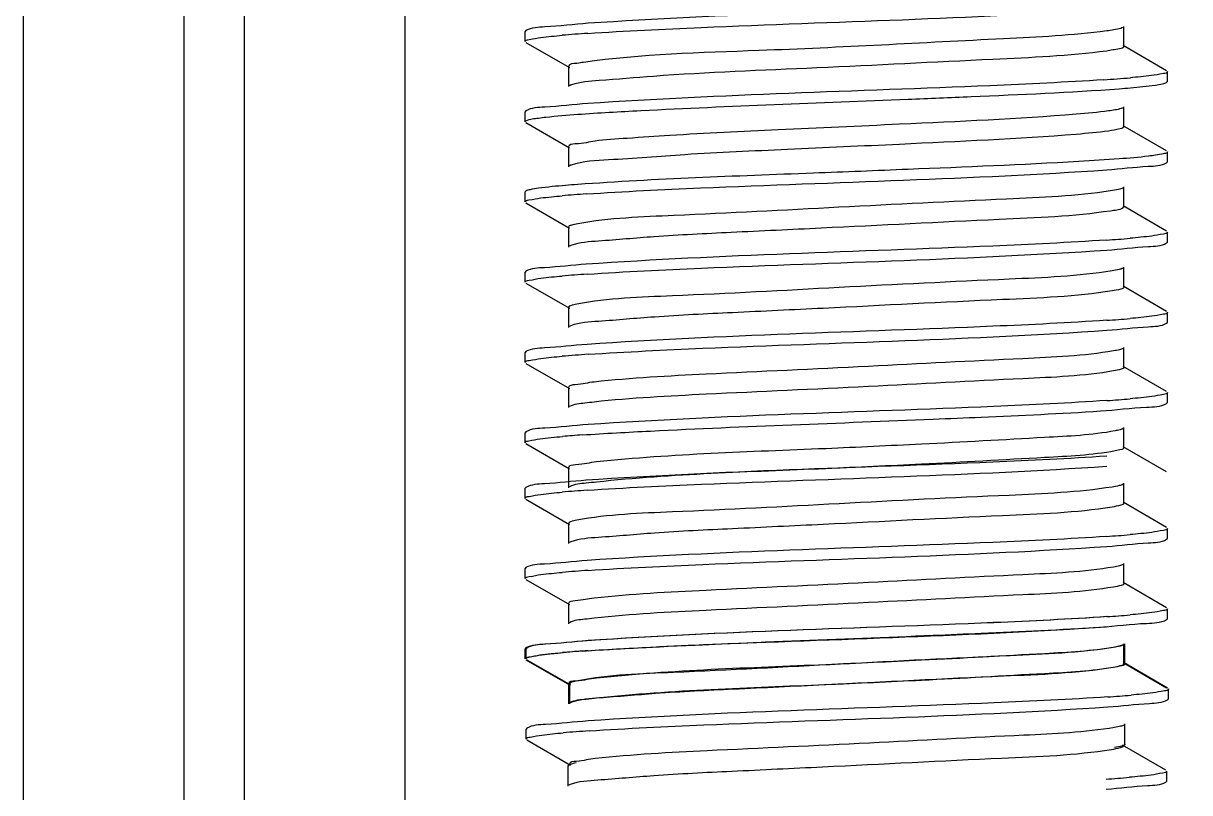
# Model space of a CAD drawing. Extents: x 27938 to 1507990, y 110129 to 923079.
# Drawn here: x 526204 to 526550, y 381216.8 to 381445.1 of the extents above; entities that cross this region are included whole.
import ezdxf

# ---------------------------------------------------------------- set-up
doc = ezdxf.new("R2010")
doc.units = 0
doc.header["$LTSCALE"] = 1000
doc.header["$MEASUREMENT"] = 0
doc.styles.get("Standard").update_dxf_attribs({"font": 'gbenor.shx', "bigfont": 'gbcbig.shx'})
doc.dimstyles.get("Standard").update_dxf_attribs({"dimtxt": 0.18, "dimasz": 0.18, "dimexe": 0.18, "dimexo": 0.0625, "dimgap": 0.09, "dimtad": 0, "dimtih": 1, "dimtoh": 1, "dimdec": 4, "dimzin": 0, "dimdsep": 46, "dimtxsty": 'Standard', "dimcen": 0.09, "dimadec": 0, "dimazin": 0, "dimtfac": 1, "dimtdec": 4, "dimtofl": 0, "dimtmove": 0, "dimatfit": 3, "dimfxl": 1, "dimtolj": 1, "dimtzin": 0, "dimarcsym": 0})

msp = doc.modelspace()

# ---------------------------------------------------------------- linework, layer by layer
at = {"linetype": 'Continuous'}
for p, q in [((526204.03, 383675.04), (526204.03, 378934.02)), ((526251.66, 383675.04), (526251.66, 378934.02)), ((526269.52, 383675.04), (526269.52, 378934.02)), ((526317.14, 383675.04), (526317.14, 378934.02)), ((526353.09, 381442.92), (526352.86, 381442.66)), ((526352.86, 381439.69), (526352.86, 381442.66)), ((526352.86, 381439.69), (526352.86, 381442.66)), ((526530.47, 381438.2), (526530.47, 381444.15)), ((526353.09, 381439.42), (526366.01, 381431.94)), ((526543.14, 381431.02), (526530.21, 381438.5)), ((526365.75, 381432.24), (526365.75, 381426.29)), ((526543.14, 381427.52), (526543.36, 381427.78)), ((526543.36, 381427.78), (526543.36, 381430.76)), ((526543.36, 381427.78), (526543.36, 381430.76)), ((526353.09, 381419.11), (526352.86, 381418.85)), ((526352.86, 381415.87), (526352.86, 381418.85)), ((526352.86, 381415.87), (526352.86, 381418.85)), ((526530.47, 381414.38), (526530.47, 381420.34)), ((526353.09, 381415.61), (526366.01, 381408.13)), ((526543.14, 381407.2), (526530.21, 381414.69)), ((526365.75, 381408.43), (526365.75, 381402.48)), ((526543.36, 381403.97), (526543.36, 381406.94)), ((526543.36, 381403.97), (526543.36, 381406.94)), ((526543.14, 381403.71), (526543.36, 381403.97)), ((526530.47, 381390.57), (526530.47, 381396.52)), ((526353.09, 381395.3), (526352.86, 381395.04)), ((526352.86, 381392.06), (526352.86, 381395.04)), ((526352.86, 381392.06), (526352.86, 381395.04)), ((526353.09, 381391.8), (526366.01, 381384.32)), ((526543.14, 381383.39), (526530.21, 381390.87)), ((526365.75, 381384.62), (526365.75, 381378.67)), ((526543.36, 381380.15), (526543.36, 381383.13)), ((526543.36, 381380.15), (526543.36, 381383.13)), ((526366.47, 381379.17), (526366.01, 381378.97)), ((526543.14, 381379.89), (526543.36, 381380.15)), ((526530.47, 381366.76), (526530.47, 381372.71)), ((526353.09, 381371.48), (526352.86, 381371.22)), ((526352.86, 381368.25), (526352.86, 381371.22)), ((526352.86, 381368.25), (526352.86, 381371.22)), ((526353.09, 381367.99), (526366.01, 381360.5)), ((526543.14, 381359.58), (526530.21, 381367.06)), ((526365.75, 381360.81), (526365.75, 381354.85)), ((526543.36, 381356.34), (526543.36, 381359.32)), ((526543.36, 381356.34), (526543.36, 381359.32)), ((526366.43, 381355.34), (526366.01, 381355.15)), ((526543.14, 381356.08), (526543.36, 381356.34)), ((526530.47, 381342.95), (526530.47, 381348.9)), ((526353.09, 381347.67), (526352.86, 381347.41)), ((526352.86, 381344.43), (526352.86, 381347.41)), ((526352.86, 381344.43), (526352.86, 381347.41)), ((526353.09, 381344.17), (526366.01, 381336.69)), ((526543.14, 381335.77), (526530.21, 381343.25)), ((526365.75, 381336.99), (526365.75, 381331.04)), ((526543.36, 381332.53), (526543.36, 381335.5)), ((526543.36, 381332.53), (526543.36, 381335.5)), ((526543.14, 381332.27), (526543.36, 381332.53)), ((526353.09, 381323.86), (526352.86, 381323.6)), ((526530.47, 381319.13), (526530.47, 381325.09)), ((526352.86, 381320.62), (526352.86, 381323.6)), ((526352.86, 381320.62), (526352.86, 381323.6)), ((526353.09, 381320.36), (526366.01, 381312.88)), ((526543.14, 381311.95), (526530.21, 381319.43)), ((526365.75, 381313.18), (526365.75, 381307.23)), ((526353.09, 381307.35), (526352.86, 381307.09)), ((526352.86, 381304.11), (526352.86, 381307.09)), ((526352.86, 381304.11), (526352.86, 381307.09)), ((526530.47, 381302.62), (526530.47, 381308.58)), ((526353.09, 381303.85), (526366.01, 381296.37)), ((526543.14, 381295.44), (526530.21, 381302.93)), ((526365.75, 381296.67), (526365.75, 381290.72)), ((526543.36, 381292.21), (526543.36, 381295.18)), ((526543.36, 381292.21), (526543.36, 381295.18)), ((526366.43, 381291.2), (526366.01, 381291.02)), ((526543.14, 381291.95), (526543.36, 381292.21)), ((526353.09, 381283.54), (526352.86, 381283.28)), ((526352.86, 381280.3), (526352.86, 381283.28)), ((526352.86, 381280.3), (526352.86, 381283.28)), ((526530.47, 381278.81), (526530.47, 381284.76)), ((526353.09, 381280.04), (526366.01, 381272.56)), ((526543.14, 381271.63), (526530.21, 381279.11)), ((526365.75, 381272.86), (526365.75, 381266.91)), ((526543.14, 381268.13), (526543.36, 381268.39)), ((526543.36, 381268.39), (526543.36, 381271.37)), ((526543.36, 381268.39), (526543.36, 381271.37)), ((526353.09, 381259.72), (526352.86, 381259.46)), ((526352.86, 381256.49), (526352.86, 381259.46)), ((526352.86, 381256.49), (526352.86, 381259.46)), ((526353.4, 381259.73), (526353.17, 381259.47)), ((526353.17, 381256.49), (526353.17, 381259.47)), ((526353.17, 381256.49), (526353.17, 381259.47)), ((526530.47, 381255), (526530.47, 381260.95)), ((526530.78, 381255), (526530.78, 381260.96)), ((526353.09, 381256.23), (526366.01, 381248.74)), ((526353.4, 381256.23), (526366.32, 381248.75)), ((526543.14, 381247.82), (526530.21, 381255.3)), ((526543.45, 381247.82), (526530.52, 381255.31)), ((526365.75, 381249.05), (526365.75, 381243.09)), ((526366.06, 381249.05), (526366.06, 381243.1)), ((526543.45, 381244.33), (526543.67, 381244.59)), ((526543.67, 381244.59), (526543.67, 381247.56)), ((526543.67, 381244.59), (526543.67, 381247.56)), ((526366.74, 381243.58), (526366.32, 381243.4)), ((526353.4, 381235.92), (526353.17, 381235.66)), ((526353.17, 381232.68), (526353.17, 381235.66)), ((526353.17, 381232.68), (526353.17, 381235.66)), ((526530.78, 381231.19), (526530.78, 381237.15)), ((526353.4, 381232.42), (526366.32, 381224.94)), ((526542.93, 381223.43), (526530.01, 381230.91)), ((526365.55, 381224.65), (526365.55, 381218.7)), ((526542.93, 381219.93), (526543.16, 381220.19)), ((526543.16, 381220.19), (526543.16, 381223.17)), ((526543.16, 381220.19), (526543.16, 381223.17)), ((526366.22, 381219.19), (526365.81, 381219))]:
    msp.add_line(p, q, dxfattribs=at)
for centre, radius, start, end in [((526398.98, 381023.86), 419.14, 93.7658, 94.8061), ((526496.88, 381851.25), 423.82, 273.7363, 274.8052), ((526398.4, 380983.46), 411.89, 93.8141, 94.8058), ((526497.97, 381789.93), 410.09, 273.8288, 274.8033), ((526398.71, 380955.71), 415.84, 93.7876, 94.8061), ((526497.98, 381766), 409.97, 273.8296, 274.8033), ((526399.12, 380926.76), 420.99, 93.7545, 94.8055), ((526498.06, 381741.23), 409.01, 273.8359, 274.8035), ((526396.85, 380931.4), 392.45, 93.9506, 94.8036), ((526398.71, 380891.57), 415.84, 93.7876, 94.8061), ((526497.98, 381701.87), 409.97, 273.8296, 274.8033), ((526399.12, 380862.63), 420.99, 93.7545, 94.8055), ((526498.06, 381677.1), 409.01, 273.8359, 274.8035), ((526396.85, 380867.26), 392.45, 93.9506, 94.8036), ((526399.02, 380843.95), 415.84, 93.7876, 94.8061), ((526498.29, 381654.25), 409.97, 273.8296, 274.8033), ((526399.43, 380815.01), 420.99, 93.7545, 94.8055), ((526497.78, 381629.85), 409.97, 273.8296, 274.8033)]:
    msp.add_arc(centre, radius, start, end, dxfattribs=at)
for points, knots in [([(526525.42, 381452.2), (526514.24, 381451.44), (526462.95, 381448.97), (526411.61, 381447.75), (526371.57, 381445.08)], [0, 0, 0, 0, 0.21838, 1, 1, 1, 1]), ([(526371.45, 381442.09), (526382.64, 381442.84), (526433.66, 381445.29), (526484.74, 381446.52), (526524.5, 381449.17)], [0, 0, 0, 0, 0.219727, 1, 1, 1, 1]), ([(526371.57, 381445.08), (526367.29, 381444.79), (526361.29, 381443.96), (526354.75, 381443.88), (526353.09, 381442.92)], [0, 0, 0, 0, 0.691048, 1, 1, 1, 1]), ([(526525.38, 381442.81), (526515.25, 381441.46), (526480.79, 381439.87), (526429.12, 381436.89), (526387.4, 381435.94), (526370.17, 381433.49)], [0, 0, 0, 0, 0.197296, 0.66439, 1, 1, 1, 1]), ([(526530.21, 381443.85), (526530.01, 381443.73), (526528.44, 381443.19), (526526.79, 381443), (526525.38, 381442.81)], [0, 0, 0, 0, 0.139781, 1, 1, 1, 1]), ([(526352.86, 381439.69), (526352.86, 381440.12), (526355.18, 381440.41), (526356.35, 381440.72), (526357.52, 381440.88)], [0, 0, 0, 0, 0.27128, 1, 1, 1, 1]), ([(526530.47, 381438.2), (526530.48, 381437.71), (526527.95, 381437.37), (526526.66, 381437.03), (526525.38, 381436.86)], [0, 0, 0, 0, 0.272864, 1, 1, 1, 1]), ([(526525.38, 381436.86), (526514.18, 381435.37), (526485.44, 381434.13), (526440.67, 381431.77), (526401.62, 381430.31), (526377.46, 381428.25), (526369.21, 381427.68), (526366.58, 381426.83)], [0, 0, 0, 0, 0.213061, 0.541106, 0.846102, 0.947882, 1, 1, 1, 1]), ([(526370.17, 381433.49), (526369.53, 381433.4), (526368.29, 381433.05), (526365.75, 381433.13), (526365.75, 381432.24)], [0, 0, 0, 0, 0.421903, 1, 1, 1, 1]), ([(526524.5, 381428.33), (526513.26, 381427.58), (526462.24, 381425.13), (526411.16, 381423.92), (526371.45, 381421.26)], [0, 0, 0, 0, 0.220644, 1, 1, 1, 1]), ([(526543.36, 381430.76), (526543.36, 381430.31), (526541.01, 381430.03), (526539.83, 381429.71), (526538.65, 381429.56)], [0, 0, 0, 0, 0.271064, 1, 1, 1, 1]), ([(526539.82, 381426.74), (526540.54, 381426.85), (526541.65, 381427.05), (526542.78, 381427.31), (526543.14, 381427.52)], [0, 0, 0, 0, 0.639507, 1, 1, 1, 1]), ([(526366.58, 381426.83), (526366.47, 381426.79), (526366.28, 381426.72), (526366.09, 381426.64), (526366.01, 381426.59)], [0, 0, 0, 0, 0.559243, 1, 1, 1, 1]), ([(526466.44, 381422.56), (526472.67, 381422.81), (526493.56, 381423.7), (526514.46, 381424.57), (526529.09, 381425.68)], [0, 0, 0, 0, 0.298277, 1, 1, 1, 1]), ([(526529.09, 381425.68), (526530.2, 381425.76), (526533.78, 381426.05), (526537.36, 381426.38), (526539.82, 381426.74)], [0, 0, 0, 0, 0.308788, 1, 1, 1, 1]), ([(526371.45, 381421.26), (526367.19, 381420.97), (526361.24, 381420.15), (526354.74, 381420.06), (526353.09, 381419.11)], [0, 0, 0, 0, 0.690938, 1, 1, 1, 1]), ([(526368.46, 381418.07), (526374.68, 381418.52), (526407.33, 381420.34), (526440.01, 381421.49), (526466.44, 381422.56)], [0, 0, 0, 0, 0.190978, 1, 1, 1, 1]), ([(526356.83, 381416.97), (526357.57, 381417.07), (526361.43, 381417.54), (526365.32, 381417.84), (526368.46, 381418.07)], [0, 0, 0, 0, 0.191282, 1, 1, 1, 1]), ([(526525.94, 381419.07), (526522.76, 381418.63), (526502.12, 381416.81), (526481.43, 381415.94), (526463.96, 381415.12)], [0, 0, 0, 0, 0.155236, 1, 1, 1, 1]), ([(526530.21, 381420.04), (526530.03, 381419.93), (526528.64, 381419.44), (526527.18, 381419.25), (526525.94, 381419.07)], [0, 0, 0, 0, 0.143278, 1, 1, 1, 1]), ([(526352.86, 381415.87), (526352.86, 381416), (526354.28, 381416.88), (526355.57, 381416.8), (526356.83, 381416.97)], [0, 0, 0, 0, 0.088833, 1, 1, 1, 1]), ([(526463.96, 381415.12), (526451.95, 381414.55), (526429.29, 381413.51), (526402.11, 381412.26), (526384.37, 381410.99), (526374.36, 381410.42), (526369.75, 381409.32), (526365.75, 381409.15), (526365.75, 381408.43)], [0, 0, 0, 0, 0.365862, 0.692448, 0.821022, 0.917724, 0.97803, 1, 1, 1, 1]), ([(526530.47, 381414.38), (526530.47, 381413.95), (526528.25, 381413.58), (526527.08, 381413.28), (526525.94, 381413.12)], [0, 0, 0, 0, 0.274842, 1, 1, 1, 1]), ([(526525.94, 381413.12), (526522.76, 381412.67), (526502.12, 381410.86), (526481.43, 381409.98), (526463.96, 381409.16)], [0, 0, 0, 0, 0.155236, 1, 1, 1, 1]), ([(526463.96, 381409.16), (526452.86, 381408.64), (526431.64, 381407.63), (526402.78, 381406.44), (526381.54, 381404.63), (526370.06, 381404.19), (526366.52, 381403)], [0, 0, 0, 0, 0.341185, 0.653122, 0.885228, 1, 1, 1, 1]), ([(526543.36, 381406.94), (526543.36, 381406.6), (526541.64, 381406.27), (526540.71, 381406.04), (526539.82, 381405.91)], [0, 0, 0, 0, 0.27614, 1, 1, 1, 1]), ([(526529.09, 381404.84), (526525.11, 381404.54), (526504.24, 381403.24), (526483.34, 381402.41), (526466.44, 381401.72)], [0, 0, 0, 0, 0.190944, 1, 1, 1, 1]), ([(526525.36, 381401.6), (526529.47, 381401.88), (526535.24, 381402.68), (526541.53, 381402.78), (526543.14, 381403.71)], [0, 0, 0, 0, 0.690319, 1, 1, 1, 1]), ([(526539.82, 381405.91), (526539.15, 381405.81), (526535.58, 381405.35), (526531.99, 381405.06), (526529.09, 381404.84)], [0, 0, 0, 0, 0.190097, 1, 1, 1, 1]), ([(526366.52, 381403), (526366.42, 381402.96), (526366.25, 381402.9), (526366.08, 381402.82), (526366.01, 381402.78)], [0, 0, 0, 0, 0.555338, 1, 1, 1, 1]), ([(526466.44, 381401.72), (526457.08, 381401.34), (526424.42, 381400.01), (526391.73, 381398.92), (526368.46, 381397.24)], [0, 0, 0, 0, 0.286355, 1, 1, 1, 1]), ([(526371, 381394.44), (526382.28, 381395.2), (526433.74, 381397.68), (526485.25, 381398.87), (526525.36, 381401.6)], [0, 0, 0, 0, 0.219568, 1, 1, 1, 1]), ([(526368.46, 381397.24), (526367.26, 381397.15), (526363.38, 381396.85), (526359.5, 381396.51), (526356.83, 381396.13)], [0, 0, 0, 0, 0.307497, 1, 1, 1, 1]), ([(526352.86, 381392.06), (526352.86, 381392.49), (526355.14, 381392.78), (526356.29, 381393.09), (526357.44, 381393.24)], [0, 0, 0, 0, 0.271559, 1, 1, 1, 1]), ([(526356.83, 381396.13), (526356.01, 381396.02), (526354.76, 381395.8), (526353.48, 381395.52), (526353.09, 381395.3)], [0, 0, 0, 0, 0.644209, 1, 1, 1, 1]), ([(526526.47, 381395.34), (526516.28, 381393.82), (526489.36, 381392.66), (526446.24, 381390.53), (526403.9, 381388.22), (526377.95, 381387.29), (526368.54, 381385.61)], [0, 0, 0, 0, 0.195167, 0.509727, 0.818873, 1, 1, 1, 1]), ([(526530.21, 381396.22), (526529.81, 381395.99), (526528.53, 381395.69), (526527.28, 381395.46), (526526.47, 381395.34)], [0, 0, 0, 0, 0.361658, 1, 1, 1, 1]), ([(526530.47, 381390.57), (526530.47, 381390.44), (526529.09, 381389.49), (526527.74, 381389.57), (526526.47, 381389.38)], [0, 0, 0, 0, 0.092026, 1, 1, 1, 1]), ([(526526.47, 381389.38), (526515.56, 381387.76), (526486.86, 381386.62), (526449.37, 381384.67), (526415.24, 381383.06), (526393.18, 381382.01), (526377.45, 381380.59), (526369.08, 381380.07), (526366.47, 381379.17)], [0, 0, 0, 0, 0.206258, 0.536041, 0.702749, 0.845523, 0.948379, 1, 1, 1, 1]), ([(526368.54, 381385.61), (526367.84, 381385.48), (526367.06, 381385.3), (526365.75, 381384.9), (526365.75, 381384.62)], [0, 0, 0, 0, 0.714515, 1, 1, 1, 1]), ([(526543.36, 381383.13), (526543.36, 381382.7), (526541.07, 381382.41), (526539.91, 381382.1), (526538.76, 381381.95)], [0, 0, 0, 0, 0.271489, 1, 1, 1, 1]), ([(526525.36, 381380.76), (526514.1, 381380), (526462.64, 381377.52), (526411.13, 381376.32), (526371, 381373.6)], [0, 0, 0, 0, 0.219101, 1, 1, 1, 1]), ([(526525.36, 381377.79), (526529.48, 381378.06), (526535.25, 381378.86), (526541.53, 381378.97), (526543.14, 381379.89)], [0, 0, 0, 0, 0.690311, 1, 1, 1, 1]), ([(526371.24, 381370.64), (526382.54, 381371.4), (526433.91, 381373.87), (526485.35, 381375.06), (526525.36, 381377.79)], [0, 0, 0, 0, 0.220145, 1, 1, 1, 1]), ([(526371, 381373.6), (526366.85, 381373.32), (526361.04, 381372.52), (526354.7, 381372.41), (526353.09, 381371.48)], [0, 0, 0, 0, 0.690488, 1, 1, 1, 1]), ([(526530.21, 381372.41), (526529.86, 381372.2), (526528.75, 381371.92), (526527.66, 381371.71), (526526.96, 381371.6)], [0, 0, 0, 0, 0.367273, 1, 1, 1, 1]), ([(526352.86, 381368.25), (526352.86, 381368.68), (526355.16, 381368.97), (526356.32, 381369.28), (526357.48, 381369.43)], [0, 0, 0, 0, 0.271407, 1, 1, 1, 1]), ([(526526.96, 381371.6), (526516.87, 381369.99), (526489.79, 381368.91), (526446.33, 381366.73), (526403.65, 381364.33), (526377.51, 381363.51), (526368.18, 381361.73)], [0, 0, 0, 0, 0.192752, 0.509476, 0.820909, 1, 1, 1, 1]), ([(526526.96, 381365.65), (526516.23, 381363.94), (526487.55, 381362.89), (526450.03, 381360.88), (526415.63, 381359.27), (526393.33, 381358.21), (526377.47, 381356.76), (526369.03, 381356.27), (526366.43, 381355.34)], [0, 0, 0, 0, 0.202669, 0.533226, 0.70113, 0.845024, 0.948509, 1, 1, 1, 1]), ([(526530.47, 381366.76), (526530.47, 381366.41), (526528.79, 381366.02), (526527.84, 381365.79), (526526.96, 381365.65)], [0, 0, 0, 0, 0.280154, 1, 1, 1, 1]), ([(526368.18, 381361.73), (526367.56, 381361.61), (526366.87, 381361.45), (526365.75, 381361.06), (526365.75, 381360.81)], [0, 0, 0, 0, 0.71086, 1, 1, 1, 1]), ([(526543.36, 381359.32), (526543.36, 381358.88), (526541.07, 381358.6), (526539.92, 381358.28), (526538.76, 381358.13)], [0, 0, 0, 0, 0.271495, 1, 1, 1, 1]), ([(526525.36, 381356.95), (526514.13, 381356.19), (526462.76, 381353.71), (526411.33, 381352.51), (526371.24, 381349.81)], [0, 0, 0, 0, 0.21884, 1, 1, 1, 1]), ([(526525.42, 381353.98), (526529.52, 381354.26), (526535.27, 381355.05), (526541.54, 381355.16), (526543.14, 381356.08)], [0, 0, 0, 0, 0.690253, 1, 1, 1, 1]), ([(526371.55, 381346.85), (526382.87, 381347.61), (526434.16, 381350.07), (526485.51, 381351.26), (526525.42, 381353.98)], [0, 0, 0, 0, 0.220917, 1, 1, 1, 1]), ([(526371.24, 381349.81), (526367.04, 381349.52), (526361.15, 381348.71), (526354.73, 381348.61), (526353.09, 381347.67)], [0, 0, 0, 0, 0.690736, 1, 1, 1, 1]), ([(526530.21, 381348.6), (526529.9, 381348.42), (526528.96, 381348.15), (526528.02, 381347.97), (526527.42, 381347.86)], [0, 0, 0, 0, 0.373528, 1, 1, 1, 1]), ([(526352.86, 381344.43), (526352.86, 381344.88), (526355.19, 381345.16), (526356.37, 381345.48), (526357.54, 381345.63)], [0, 0, 0, 0, 0.271179, 1, 1, 1, 1]), ([(526527.42, 381347.86), (526518.53, 381346.35), (526494.17, 381345.34), (526453.92, 381343.14), (526411.52, 381341.22), (526384.38, 381339.84), (526373.35, 381338.63)], [0, 0, 0, 0, 0.175288, 0.472203, 0.784406, 1, 1, 1, 1]), ([(526527.42, 381341.91), (526518.53, 381340.39), (526494.17, 381339.39), (526453.92, 381337.18), (526411.52, 381335.26), (526384.38, 381333.89), (526373.35, 381332.68)], [0, 0, 0, 0, 0.175288, 0.472203, 0.784406, 1, 1, 1, 1]), ([(526530.47, 381342.95), (526530.47, 381342.64), (526529.04, 381342.24), (526528.19, 381342.04), (526527.42, 381341.91)], [0, 0, 0, 0, 0.283524, 1, 1, 1, 1]), ([(526373.35, 381338.63), (526371.45, 381338.43), (526369.63, 381337.87), (526365.75, 381337.69), (526365.75, 381336.99)], [0, 0, 0, 0, 0.732764, 1, 1, 1, 1]), ([(526543.36, 381335.5), (526543.36, 381335.07), (526541.08, 381334.79), (526539.93, 381334.47), (526538.78, 381334.32)], [0, 0, 0, 0, 0.27155, 1, 1, 1, 1]), ([(526373.35, 381332.68), (526372.43, 381332.58), (526370, 381332.21), (526367.36, 381332.13), (526366.01, 381331.34)], [0, 0, 0, 0, 0.371684, 1, 1, 1, 1]), ([(526525.42, 381333.14), (526514.23, 381332.38), (526462.94, 381329.91), (526411.6, 381328.69), (526371.55, 381326.01)], [0, 0, 0, 0, 0.218398, 1, 1, 1, 1]), ([(526523.53, 381330.04), (526528.07, 381330.33), (526534.43, 381331.22), (526541.38, 381331.26), (526543.14, 381332.27)], [0, 0, 0, 0, 0.692027, 1, 1, 1, 1]), ([(526369.81, 381322.92), (526376.56, 381323.39), (526411.24, 381325.26), (526445.95, 381326.46), (526473.89, 381327.61)], [0, 0, 0, 0, 0.194747, 1, 1, 1, 1]), ([(526473.89, 381327.61), (526478.64, 381327.81), (526495.19, 381328.51), (526511.74, 381329.27), (526523.53, 381330.04)], [0, 0, 0, 0, 0.286991, 1, 1, 1, 1]), ([(526371.55, 381326.01), (526367.28, 381325.73), (526361.29, 381324.9), (526354.75, 381324.81), (526353.09, 381323.86)], [0, 0, 0, 0, 0.691038, 1, 1, 1, 1]), ([(526527.85, 381324.13), (526520.97, 381322.86), (526501.72, 381321.93), (526482.59, 381320.75), (526470.4, 381320.17)], [0, 0, 0, 0, 0.364269, 1, 1, 1, 1]), ([(526530.21, 381324.79), (526529.94, 381324.63), (526529.15, 381324.39), (526528.35, 381324.22), (526527.85, 381324.13)], [0, 0, 0, 0, 0.380472, 1, 1, 1, 1]), ([(526352.86, 381320.62), (526352.86, 381321.03), (526355, 381321.33), (526356.1, 381321.62), (526357.19, 381321.77)], [0, 0, 0, 0, 0.272497, 1, 1, 1, 1]), ([(526470.4, 381320.17), (526460.94, 381319.72), (526428.83, 381318.14), (526396.63, 381317.27), (526374.06, 381314.9)], [0, 0, 0, 0, 0.294359, 1, 1, 1, 1]), ([(526527.85, 381318.17), (526520.97, 381316.91), (526501.72, 381315.97), (526482.59, 381314.8), (526470.4, 381314.22)], [0, 0, 0, 0, 0.364269, 1, 1, 1, 1]), ([(526530.47, 381319.13), (526530.47, 381318.86), (526529.26, 381318.47), (526528.52, 381318.3), (526527.85, 381318.17)], [0, 0, 0, 0, 0.287487, 1, 1, 1, 1]), ([(526374.06, 381314.9), (526371.98, 381314.68), (526370.01, 381314.06), (526365.75, 381313.94), (526365.75, 381313.18)], [0, 0, 0, 0, 0.733679, 1, 1, 1, 1]), ([(526525.36, 381316.63), (526514.1, 381315.86), (526462.64, 381313.38), (526411.13, 381312.19), (526371, 381309.47)], [0, 0, 0, 0, 0.219101, 1, 1, 1, 1]), ([(526371.24, 381306.51), (526382.54, 381307.27), (526433.91, 381309.74), (526485.35, 381310.93), (526525.36, 381313.65)], [0, 0, 0, 0, 0.220145, 1, 1, 1, 1]), ([(526470.4, 381314.22), (526460.94, 381313.77), (526428.83, 381312.19), (526396.63, 381311.32), (526374.06, 381308.94)], [0, 0, 0, 0, 0.294359, 1, 1, 1, 1]), ([(526371, 381309.47), (526366.85, 381309.19), (526361.04, 381308.38), (526354.7, 381308.28), (526353.09, 381307.35)], [0, 0, 0, 0, 0.690488, 1, 1, 1, 1]), ([(526374.06, 381308.94), (526373.04, 381308.84), (526370.38, 381308.44), (526367.49, 381308.39), (526366.01, 381307.53)], [0, 0, 0, 0, 0.373733, 1, 1, 1, 1]), ([(526526.96, 381307.47), (526516.87, 381305.86), (526489.79, 381304.77), (526446.33, 381302.59), (526403.65, 381300.2), (526377.51, 381299.38), (526368.18, 381297.59)], [0, 0, 0, 0, 0.192752, 0.509476, 0.820909, 1, 1, 1, 1]), ([(526530.21, 381308.28), (526529.86, 381308.07), (526528.75, 381307.79), (526527.66, 381307.58), (526526.96, 381307.47)], [0, 0, 0, 0, 0.367273, 1, 1, 1, 1]), ([(526352.86, 381304.11), (526352.86, 381304.55), (526355.16, 381304.83), (526356.32, 381305.15), (526357.48, 381305.3)], [0, 0, 0, 0, 0.271407, 1, 1, 1, 1]), ([(526526.96, 381301.51), (526516.23, 381299.8), (526487.55, 381298.75), (526450.03, 381296.75), (526415.63, 381295.13), (526393.33, 381294.08), (526377.47, 381292.63), (526369.03, 381292.14), (526366.43, 381291.2)], [0, 0, 0, 0, 0.202669, 0.533226, 0.70113, 0.845024, 0.948509, 1, 1, 1, 1]), ([(526530.47, 381302.62), (526530.47, 381302.28), (526528.79, 381301.88), (526527.84, 381301.65), (526526.96, 381301.51)], [0, 0, 0, 0, 0.280154, 1, 1, 1, 1]), ([(526368.18, 381297.59), (526367.56, 381297.48), (526366.87, 381297.32), (526365.75, 381296.93), (526365.75, 381296.67)], [0, 0, 0, 0, 0.71086, 1, 1, 1, 1]), ([(526525.36, 381292.81), (526514.13, 381292.05), (526462.76, 381289.58), (526411.33, 381288.37), (526371.24, 381285.67)], [0, 0, 0, 0, 0.21884, 1, 1, 1, 1]), ([(526543.36, 381295.18), (526543.36, 381294.75), (526541.07, 381294.46), (526539.92, 381294.15), (526538.76, 381294)], [0, 0, 0, 0, 0.271495, 1, 1, 1, 1]), ([(526371.55, 381282.72), (526382.87, 381283.47), (526434.16, 381285.93), (526485.51, 381287.12), (526525.42, 381289.84)], [0, 0, 0, 0, 0.220917, 1, 1, 1, 1]), ([(526525.42, 381289.84), (526529.52, 381290.12), (526535.27, 381290.92), (526541.54, 381291.03), (526543.14, 381291.95)], [0, 0, 0, 0, 0.690253, 1, 1, 1, 1]), ([(526371.24, 381285.67), (526367.04, 381285.39), (526361.15, 381284.57), (526354.73, 381284.48), (526353.09, 381283.54)], [0, 0, 0, 0, 0.690736, 1, 1, 1, 1]), ([(526527.42, 381283.73), (526518.53, 381282.21), (526494.17, 381281.21), (526453.92, 381279), (526411.52, 381277.08), (526384.38, 381275.71), (526373.35, 381274.5)], [0, 0, 0, 0, 0.175288, 0.472203, 0.784406, 1, 1, 1, 1]), ([(526530.21, 381284.46), (526529.9, 381284.28), (526528.96, 381284.02), (526528.02, 381283.83), (526527.42, 381283.73)], [0, 0, 0, 0, 0.373528, 1, 1, 1, 1]), ([(526352.86, 381280.3), (526352.86, 381280.74), (526355.19, 381281.02), (526356.37, 381281.34), (526357.54, 381281.49)], [0, 0, 0, 0, 0.271179, 1, 1, 1, 1]), ([(526530.47, 381278.81), (526530.47, 381278.5), (526529.04, 381278.11), (526528.19, 381277.91), (526527.42, 381277.78)], [0, 0, 0, 0, 0.283524, 1, 1, 1, 1]), ([(526527.42, 381277.78), (526518.53, 381276.26), (526494.17, 381275.25), (526453.92, 381273.05), (526411.52, 381271.13), (526384.38, 381269.76), (526373.35, 381268.55)], [0, 0, 0, 0, 0.175288, 0.472203, 0.784406, 1, 1, 1, 1]), ([(526373.35, 381274.5), (526371.45, 381274.29), (526369.63, 381273.74), (526365.75, 381273.56), (526365.75, 381272.86)], [0, 0, 0, 0, 0.732764, 1, 1, 1, 1]), ([(526373.35, 381268.55), (526372.43, 381268.45), (526370, 381268.08), (526367.36, 381267.99), (526366.01, 381267.21)], [0, 0, 0, 0, 0.371684, 1, 1, 1, 1]), ([(526525.67, 381269.01), (526514.41, 381268.24), (526462.95, 381265.76), (526411.44, 381264.57), (526371.31, 381261.85)], [0, 0, 0, 0, 0.219101, 1, 1, 1, 1]), ([(526525.42, 381269.01), (526514.23, 381268.24), (526462.94, 381265.77), (526411.6, 381264.56), (526371.55, 381261.88)], [0, 0, 0, 0, 0.218398, 1, 1, 1, 1]), ([(526543.36, 381271.37), (526543.36, 381270.94), (526541.08, 381270.65), (526539.93, 381270.34), (526538.78, 381270.19)], [0, 0, 0, 0, 0.27155, 1, 1, 1, 1]), ([(526371.55, 381258.89), (526382.85, 381259.65), (526434.22, 381262.12), (526485.66, 381263.31), (526525.67, 381266.03)], [0, 0, 0, 0, 0.220145, 1, 1, 1, 1]), ([(526473.89, 381263.48), (526478.64, 381263.68), (526495.19, 381264.38), (526511.74, 381265.14), (526523.53, 381265.9)], [0, 0, 0, 0, 0.286991, 1, 1, 1, 1]), ([(526523.53, 381265.9), (526528.07, 381266.2), (526534.43, 381267.08), (526541.38, 381267.12), (526543.14, 381268.13)], [0, 0, 0, 0, 0.692027, 1, 1, 1, 1]), ([(526371.55, 381261.88), (526367.28, 381261.59), (526361.29, 381260.76), (526354.75, 381260.68), (526353.09, 381259.72)], [0, 0, 0, 0, 0.691038, 1, 1, 1, 1]), ([(526371.31, 381261.85), (526367.16, 381261.57), (526361.35, 381260.76), (526355.01, 381260.66), (526353.4, 381259.73)], [0, 0, 0, 0, 0.690488, 1, 1, 1, 1]), ([(526369.81, 381258.78), (526376.56, 381259.25), (526411.24, 381261.12), (526445.95, 381262.32), (526473.89, 381263.48)], [0, 0, 0, 0, 0.194747, 1, 1, 1, 1]), ([(526527.27, 381259.85), (526517.17, 381258.24), (526490.1, 381257.15), (526446.64, 381254.97), (526403.96, 381252.58), (526377.82, 381251.76), (526368.49, 381249.97)], [0, 0, 0, 0, 0.192752, 0.509476, 0.820909, 1, 1, 1, 1]), ([(526527.85, 381259.99), (526520.97, 381258.73), (526501.72, 381257.79), (526482.59, 381256.62), (526470.4, 381256.04)], [0, 0, 0, 0, 0.364269, 1, 1, 1, 1]), ([(526530.52, 381260.66), (526530.17, 381260.45), (526529.06, 381260.17), (526527.97, 381259.96), (526527.27, 381259.85)], [0, 0, 0, 0, 0.367273, 1, 1, 1, 1]), ([(526530.21, 381260.65), (526529.94, 381260.49), (526529.15, 381260.25), (526528.35, 381260.09), (526527.85, 381259.99)], [0, 0, 0, 0, 0.380472, 1, 1, 1, 1]), ([(526352.86, 381256.49), (526352.86, 381256.9), (526355, 381257.2), (526356.1, 381257.49), (526357.19, 381257.63)], [0, 0, 0, 0, 0.272497, 1, 1, 1, 1]), ([(526353.17, 381256.49), (526353.17, 381256.93), (526355.47, 381257.21), (526356.63, 381257.53), (526357.79, 381257.68)], [0, 0, 0, 0, 0.271407, 1, 1, 1, 1]), ([(526470.4, 381256.04), (526460.94, 381255.59), (526428.83, 381254.01), (526396.63, 381253.14), (526374.06, 381250.76)], [0, 0, 0, 0, 0.294359, 1, 1, 1, 1]), ([(526530.78, 381255), (526530.78, 381254.66), (526529.1, 381254.26), (526528.15, 381254.03), (526527.27, 381253.89)], [0, 0, 0, 0, 0.280154, 1, 1, 1, 1]), ([(526530.47, 381255), (526530.47, 381254.73), (526529.26, 381254.33), (526528.52, 381254.16), (526527.85, 381254.04)], [0, 0, 0, 0, 0.287487, 1, 1, 1, 1]), ([(526527.27, 381253.89), (526516.53, 381252.18), (526487.86, 381251.13), (526450.34, 381249.13), (526415.94, 381247.51), (526393.64, 381246.46), (526377.78, 381245.01), (526369.33, 381244.52), (526366.74, 381243.58)], [0, 0, 0, 0, 0.202669, 0.533226, 0.70113, 0.845024, 0.948509, 1, 1, 1, 1]), ([(526527.85, 381254.04), (526520.97, 381252.78), (526501.72, 381251.84), (526482.59, 381250.67), (526470.4, 381250.08)], [0, 0, 0, 0, 0.364269, 1, 1, 1, 1]), ([(526374.06, 381250.76), (526371.98, 381250.54), (526370.01, 381249.93), (526365.75, 381249.8), (526365.75, 381249.05)], [0, 0, 0, 0, 0.733679, 1, 1, 1, 1]), ([(526368.49, 381249.97), (526367.87, 381249.86), (526367.17, 381249.7), (526366.06, 381249.31), (526366.06, 381249.05)], [0, 0, 0, 0, 0.71086, 1, 1, 1, 1]), ([(526470.4, 381250.08), (526460.94, 381249.63), (526428.83, 381248.06), (526396.63, 381247.18), (526374.06, 381244.81)], [0, 0, 0, 0, 0.294359, 1, 1, 1, 1]), ([(526374.06, 381244.81), (526373.04, 381244.7), (526370.38, 381244.31), (526367.49, 381244.25), (526366.01, 381243.39)], [0, 0, 0, 0, 0.373733, 1, 1, 1, 1]), ([(526525.67, 381245.19), (526514.44, 381244.43), (526463.07, 381241.96), (526411.64, 381240.75), (526371.55, 381238.05)], [0, 0, 0, 0, 0.21884, 1, 1, 1, 1]), ([(526525.73, 381242.22), (526529.83, 381242.5), (526535.58, 381243.3), (526541.85, 381243.41), (526543.45, 381244.33)], [0, 0, 0, 0, 0.690253, 1, 1, 1, 1]), ([(526543.67, 381247.56), (526543.67, 381247.13), (526541.38, 381246.84), (526540.23, 381246.53), (526539.07, 381246.38)], [0, 0, 0, 0, 0.271495, 1, 1, 1, 1]), ([(526371.86, 381235.1), (526383.18, 381235.85), (526434.47, 381238.31), (526485.82, 381239.5), (526525.73, 381242.22)], [0, 0, 0, 0, 0.220917, 1, 1, 1, 1]), ([(526371.55, 381238.05), (526367.35, 381237.77), (526361.46, 381236.95), (526355.03, 381236.86), (526353.4, 381235.92)], [0, 0, 0, 0, 0.690736, 1, 1, 1, 1]), ([(526353.17, 381232.68), (526353.17, 381233.12), (526355.5, 381233.4), (526356.68, 381233.72), (526357.85, 381233.87)], [0, 0, 0, 0, 0.271179, 1, 1, 1, 1]), ([(526527.73, 381236.11), (526518.84, 381234.59), (526494.48, 381233.59), (526454.23, 381231.38), (526411.83, 381229.46), (526384.68, 381228.09), (526373.66, 381226.88)], [0, 0, 0, 0, 0.175288, 0.472203, 0.784406, 1, 1, 1, 1]), ([(526530.52, 381236.84), (526530.21, 381236.66), (526529.27, 381236.4), (526528.33, 381236.21), (526527.73, 381236.11)], [0, 0, 0, 0, 0.373528, 1, 1, 1, 1]), ([(526530.27, 381230.61), (526530.27, 381230.26), (526528.59, 381229.87), (526527.64, 381229.64), (526526.76, 381229.5)], [0, 0, 0, 0, 0.280154, 1, 1, 1, 1]), ([(526530.78, 381231.19), (526530.78, 381230.88), (526529.35, 381230.49), (526528.5, 381230.29), (526527.73, 381230.16)], [0, 0, 0, 0, 0.283524, 1, 1, 1, 1]), ([(526373.66, 381226.88), (526371.76, 381226.67), (526369.94, 381226.12), (526366.06, 381225.94), (526366.06, 381225.24)], [0, 0, 0, 0, 0.732764, 1, 1, 1, 1]), ([(526526.76, 381229.5), (526516.02, 381227.79), (526487.35, 381226.73), (526449.83, 381224.73), (526415.43, 381223.12), (526393.13, 381222.06), (526377.26, 381220.61), (526368.82, 381220.12), (526366.22, 381219.19)], [0, 0, 0, 0, 0.202669, 0.533226, 0.70113, 0.845024, 0.948509, 1, 1, 1, 1]), ([(526367.98, 381225.58), (526367.36, 381225.46), (526366.66, 381225.3), (526365.55, 381224.91), (526365.55, 381224.65)], [0, 0, 0, 0, 0.71086, 1, 1, 1, 1]), ([(526525.22, 381217.83), (526529.32, 381218.1), (526535.07, 381218.9), (526541.33, 381219.01), (526542.93, 381219.93)], [0, 0, 0, 0, 0.690253, 1, 1, 1, 1]), ([(526543.16, 381223.17), (526543.16, 381222.73), (526540.87, 381222.45), (526539.71, 381222.13), (526538.56, 381221.98)], [0, 0, 0, 0, 0.271495, 1, 1, 1, 1])]:
    msp.add_open_spline(points, degree=3, knots=knots, dxfattribs=at)
for points in [[(526357.52, 381440.88), (526359.62, 381441.15), (526361.74, 381441.34), (526363.86, 381441.52)], [(526538.65, 381429.56), (526536.56, 381429.29), (526534.47, 381429.1), (526532.38, 381428.92)], [(526357.44, 381393.24), (526359.58, 381393.52), (526361.74, 381393.72), (526363.89, 381393.9)], [(526538.76, 381381.95), (526536.62, 381381.67), (526534.46, 381381.47), (526532.31, 381381.29)], [(526357.48, 381369.43), (526359.6, 381369.71), (526361.74, 381369.91), (526363.87, 381370.09)], [(526538.76, 381358.13), (526536.62, 381357.86), (526534.46, 381357.66), (526532.31, 381357.47)], [(526357.54, 381345.63), (526359.64, 381345.9), (526361.75, 381346.09), (526363.85, 381346.27)], [(526538.78, 381334.32), (526536.63, 381334.04), (526534.47, 381333.84), (526532.31, 381333.66)], [(526357.19, 381321.77), (526359.44, 381322.07), (526361.72, 381322.28), (526363.99, 381322.47)], [(526357.48, 381305.3), (526359.6, 381305.57), (526361.74, 381305.77), (526363.87, 381305.95)], [(526538.76, 381294), (526536.62, 381293.72), (526534.46, 381293.52), (526532.31, 381293.34)], [(526357.54, 381281.49), (526359.64, 381281.76), (526361.75, 381281.96), (526363.85, 381282.14)], [(526538.78, 381270.19), (526536.63, 381269.91), (526534.47, 381269.71), (526532.31, 381269.53)], [(526357.19, 381257.63), (526359.44, 381257.94), (526361.72, 381258.14), (526363.99, 381258.34)], [(526357.79, 381257.68), (526359.91, 381257.95), (526362.05, 381258.15), (526364.18, 381258.33)], [(526539.07, 381246.38), (526536.93, 381246.1), (526534.77, 381245.9), (526532.62, 381245.72)], [(526357.85, 381233.87), (526359.95, 381234.14), (526362.06, 381234.34), (526364.16, 381234.52)], [(526538.56, 381221.98), (526536.41, 381221.71), (526534.26, 381221.51), (526532.11, 381221.32)]]:
    msp.add_open_spline(points, degree=3, dxfattribs=at)

# ---------------------------------------------------------------- leaders
msp.add_leader([(526475.71, 381086.87), (527465.07, 381533.33)], dimstyle='Standard', override={"dimgap": 20, "dimtad": 0})

doc.saveas('drawing.dxf')
